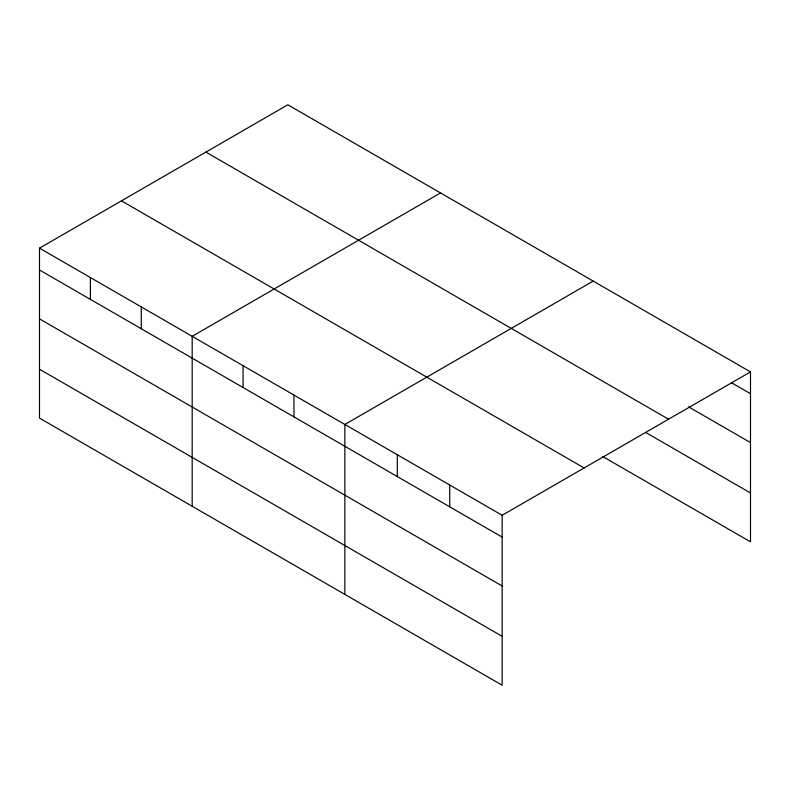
<?xml version="1.0" encoding="UTF-8"?>
<svg xmlns="http://www.w3.org/2000/svg" width="790" height="790" viewBox="0 0 790 790"><rect width="100%" height="100%" fill="white"/><g stroke="black" fill="none" stroke-linecap="round" stroke-linejoin="round"><path stroke-width="1.19" d="M502.154 585.982L502.154 515.278L39.5 248.159L39.5 418.108L502.154 685.216L502.154 585.982L39.5 318.864M602.632 456.472L750.5 541.841L750.5 371.893L287.846 104.784L39.5 248.159M440.524 192.928L192.177 336.313L192.177 506.252M593.201 281.082L344.855 424.457L344.855 594.396M502.154 515.278L750.5 371.893M731.619 382.824L750.5 393.716M688.623 406.88L750.5 442.598M205.894 152.095L668.547 419.214M645.627 432.416L750.5 492.96M121.453 200.848L584.106 467.957M39.5 269.983L502.154 537.101M39.5 369.226L502.154 636.335M449.717 485.001L449.717 506.825M397.291 454.734L397.291 476.558M293.959 395.079L293.959 416.903M243.073 365.691L243.073 387.515M141.282 306.925L141.282 328.749M90.396 277.547L90.396 299.371"/></g></svg>
